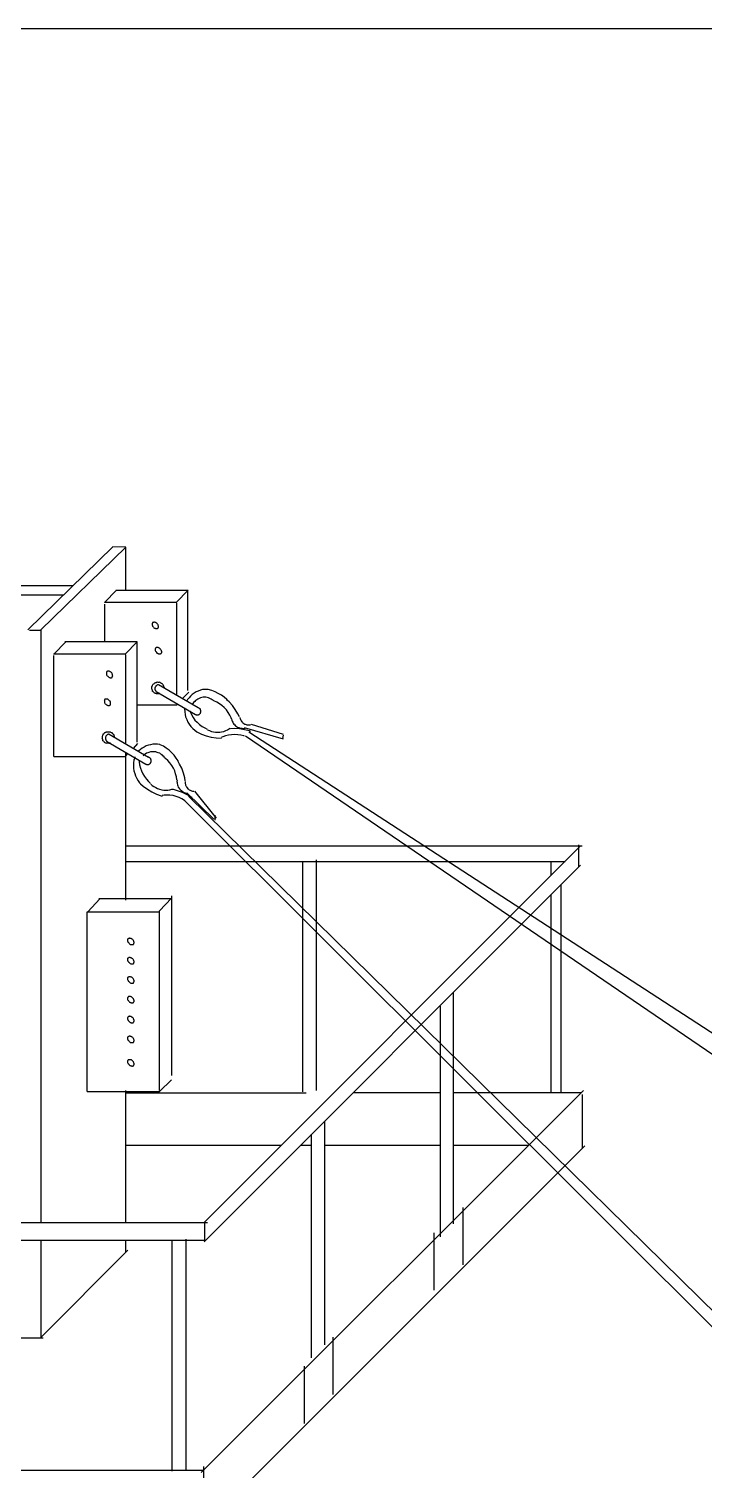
# Model space of a CAD drawing. Header units: metres. Extents: x 0 to 420, y 0 to 297.
# Drawn here: x 222.6 to 246.4, y 246.2 to 297 of the extents above; entities that cross this region are included whole.
import ezdxf

# ---------------------------------------------------------------- set-up
doc = ezdxf.new("R2010")
doc.units = ezdxf.units.M

msp = doc.modelspace()

# ---------------------------------------------------------------- linework, layer by layer
for p, q in [((420, 296.97), (0, 296.97)), ((225.54, 278.73), (222.55, 275.81)), ((225.99, 278.72), (223, 275.81)), ((225.99, 278.72), (225.54, 278.73)), ((225.99, 277.2), (225.99, 278.72)), ((224.13, 277.36), (219.47, 277.36)), ((225.25, 276.77), (225.67, 277.2)), ((225.64, 277.2), (228.19, 277.2)), ((227.77, 276.77), (228.19, 277.2)), ((228.18, 273.67), (228.18, 277.2)), ((223.8, 277.03), (219.08, 277.03)), ((225.25, 276.78), (227.79, 276.78)), ((225.26, 275.39), (225.26, 276.71)), ((227.79, 273.5), (227.79, 276.74)), ((222.6, 275.8), (223.01, 275.8)), ((223.01, 254.94), (223.01, 275.8)), ((223.46, 274.95), (223.88, 275.38)), ((223.85, 275.39), (226.4, 275.39)), ((225.97, 274.95), (226.39, 275.38)), ((226.39, 271.85), (226.39, 275.38)), ((223.45, 274.96), (226, 274.96)), ((223.46, 271.35), (223.46, 274.9)), ((226, 271.79), (226, 274.93)), ((227.06, 273.64), (228.45, 272.82)), ((227.15, 273.88), (228.54, 273.07)), ((227.99, 273.39), (228.21, 273.61)), ((225.99, 271.79), (225.99, 273.16)), ((226.39, 273.16), (227.8, 273.16)), ((227.79, 273.2), (227.79, 273.21)), ((227.79, 273.19), (227.8, 273.2)), ((225.41, 272.13), (226.79, 271.32)), ((231.55, 271.96), (230.17, 272.35)), ((230.21, 272.07), (286.42, 233.74)), ((230.33, 272.22), (287.05, 235.33)), ((230.41, 272.48), (231.53, 272.13)), ((231.54, 272.1), (231.51, 271.98)), ((225.32, 271.89), (226.7, 271.08)), ((226.26, 271.63), (226.42, 271.8)), ((223.46, 271.35), (226.01, 271.35)), ((225.99, 266.29), (225.99, 271.5)), ((226, 271.38), (226, 271.49)), ((226, 271.37), (226.07, 271.45)), ((229.1, 269.14), (228.14, 270.07)), ((228.41, 270.13), (229.18, 269.18)), ((228.07, 269.78), (334.18, 163.92)), ((228.2, 269.95), (335.2, 164.85)), ((229.13, 269.28), (229.13, 269.1)), ((225.99, 268.2), (242.06, 268.2)), ((228.75, 254.94), (242.01, 268.2)), ((241.95, 267.46), (241.95, 268.23)), ((225.99, 267.65), (241.46, 267.65)), ((228.75, 254.26), (242.01, 267.52)), ((232.23, 259.54), (232.23, 267.66)), ((232.71, 259.58), (232.71, 267.71)), ((240.97, 267.17), (240.97, 267.65)), ((240.97, 259.51), (240.97, 266.48)), ((241.32, 259.51), (241.32, 266.84)), ((224.66, 265.88), (225.08, 266.33)), ((225.04, 266.34), (227.59, 266.34)), ((227.18, 265.91), (227.6, 266.36)), ((227.61, 260.11), (227.61, 266.44)), ((224.64, 259.55), (224.64, 265.88)), ((224.64, 265.88), (227.18, 265.88)), ((227.18, 259.58), (227.18, 265.91)), ((237.53, 254.89), (237.53, 263.02)), ((237.07, 254.43), (237.07, 262.55)), ((227.18, 259.55), (227.6, 259.96)), ((224.64, 259.55), (227.18, 259.55)), ((225.99, 254.94), (225.99, 259.58)), ((225.99, 259.5), (232.35, 259.5)), ((228.65, 246.13), (242.11, 259.59)), ((234, 259.51), (237.07, 259.51)), ((237.53, 259.51), (242.02, 259.51)), ((242.08, 257.55), (242.08, 259.44)), ((233, 250.63), (233, 258.51)), ((232.53, 250.17), (232.53, 258.05)), ((225.99, 257.66), (231.47, 257.66)), ((228.7, 244.18), (242.16, 257.64)), ((232.15, 257.66), (232.53, 257.66)), ((233, 257.66), (237.07, 257.66)), ((237.53, 257.66), (240.18, 257.66)), ((237.86, 255.46), (237.86, 253.44)), ((201.72, 254.94), (228.87, 254.94)), ((228.77, 254.95), (228.77, 254.29)), ((201.59, 254.31), (228.74, 254.31)), ((223.01, 250.87), (223.01, 254.31)), ((225.99, 253.88), (225.99, 254.31)), ((227.63, 246.18), (227.63, 254.31)), ((228.12, 246.22), (228.12, 254.35)), ((236.84, 254.57), (236.84, 252.55)), ((222.99, 250.87), (226.07, 253.96)), ((220.1, 250.87), (223.09, 250.87)), ((233.29, 250.9), (233.29, 248.88)), ((232.27, 249.88), (232.27, 247.86)), ((201.64, 246.22), (228.74, 246.22)), ((228.74, 244.2), (228.74, 246.35))]:
    msp.add_line(p, q)
for points in [[(226.94, 276.06), (226.93, 276.05), (226.93, 276.05), (226.93, 276.04), (226.92, 276.04), (226.92, 276.03), (226.92, 276.03)], [(226.92, 276.03), (226.92, 276.02), (226.92, 276.01), (226.92, 276), (226.92, 275.99), (226.92, 275.98)], [(226.92, 275.98), (226.92, 275.97), (226.93, 275.96), (226.94, 275.94), (226.94, 275.94)], [(226.97, 276.07), (226.96, 276.07), (226.96, 276.07), (226.95, 276.07), (226.95, 276.07), (226.94, 276.06), (226.94, 276.06)], [(226.94, 275.94), (226.94, 275.93), (226.96, 275.91), (226.97, 275.9)], [(227.01, 276.07), (227.01, 276.07), (227, 276.08), (226.99, 276.08), (226.98, 276.08), (226.97, 276.07), (226.97, 276.07)], [(226.97, 275.9), (226.98, 275.88), (227, 275.87), (227.01, 275.87)], [(227.05, 276.06), (227.05, 276.06), (227.04, 276.07), (227.03, 276.07), (227.01, 276.08), (227.01, 276.08)], [(227.01, 275.87), (227.02, 275.86), (227.03, 275.86), (227.04, 275.85), (227.05, 275.85), (227.06, 275.85)], [(227.1, 276.03), (227.08, 276.04), (227.07, 276.05), (227.05, 276.06)], [(227.06, 275.85), (227.06, 275.85), (227.07, 275.85), (227.08, 275.85), (227.09, 275.85), (227.1, 275.85), (227.1, 275.85)], [(227.13, 275.98), (227.12, 276), (227.11, 276.01), (227.1, 276.03)], [(227.1, 275.85), (227.1, 275.85), (227.11, 275.85), (227.11, 275.86), (227.12, 275.86), (227.12, 275.86), (227.13, 275.87)], [(227.15, 275.94), (227.14, 275.96), (227.14, 275.97), (227.13, 275.98), (227.13, 275.98)], [(227.13, 275.87), (227.13, 275.87), (227.14, 275.88), (227.14, 275.88), (227.14, 275.89), (227.14, 275.89), (227.15, 275.9)], [(227.15, 275.9), (227.15, 275.9), (227.15, 275.91), (227.15, 275.92), (227.15, 275.93), (227.15, 275.94)], [(227.05, 275.17), (227.04, 275.16), (227.04, 275.16), (227.04, 275.15), (227.03, 275.14), (227.03, 275.14), (227.03, 275.14)], [(227.03, 275.14), (227.03, 275.13), (227.03, 275.12), (227.03, 275.11), (227.03, 275.1), (227.03, 275.09)], [(227.08, 275.18), (227.07, 275.18), (227.07, 275.18), (227.06, 275.18), (227.06, 275.17), (227.05, 275.17), (227.05, 275.17)], [(227.12, 275.18), (227.12, 275.18), (227.11, 275.18), (227.1, 275.18), (227.09, 275.18), (227.08, 275.18), (227.08, 275.18)], [(227.16, 275.17), (227.16, 275.17), (227.15, 275.17), (227.14, 275.18), (227.12, 275.18), (227.12, 275.18)], [(227.21, 275.13), (227.19, 275.15), (227.18, 275.16), (227.16, 275.17)], [(227.24, 275.09), (227.23, 275.1), (227.22, 275.12), (227.21, 275.13)], [(227.03, 275.09), (227.03, 275.08), (227.04, 275.06), (227.04, 275.05), (227.05, 275.05)], [(227.05, 275.05), (227.05, 275.04), (227.07, 275.02), (227.08, 275.01)], [(227.08, 275.01), (227.09, 274.99), (227.11, 274.98), (227.12, 274.97)], [(227.12, 274.97), (227.12, 274.97), (227.14, 274.97), (227.15, 274.96), (227.16, 274.96), (227.16, 274.96)], [(227.16, 274.96), (227.17, 274.96), (227.18, 274.96), (227.19, 274.96), (227.2, 274.96), (227.21, 274.96), (227.21, 274.96)], [(227.21, 274.96), (227.21, 274.96), (227.22, 274.96), (227.22, 274.96), (227.23, 274.97), (227.23, 274.97), (227.24, 274.97)], [(227.26, 275.05), (227.25, 275.06), (227.25, 275.08), (227.24, 275.09), (227.24, 275.09)], [(227.24, 274.97), (227.24, 274.98), (227.25, 274.98), (227.25, 274.99), (227.25, 275), (227.25, 275), (227.25, 275)], [(227.25, 275), (227.26, 275.01), (227.26, 275.02), (227.26, 275.03), (227.26, 275.04), (227.26, 275.05)], [(225.33, 274.33), (225.32, 274.33), (225.32, 274.32), (225.31, 274.32), (225.31, 274.31), (225.31, 274.31), (225.31, 274.3)], [(225.31, 274.3), (225.31, 274.3), (225.31, 274.29), (225.31, 274.28), (225.31, 274.27), (225.31, 274.26)], [(225.31, 274.26), (225.31, 274.24), (225.32, 274.23), (225.32, 274.22), (225.32, 274.22)], [(225.32, 274.22), (225.33, 274.2), (225.34, 274.19), (225.36, 274.17)], [(225.36, 274.35), (225.35, 274.35), (225.35, 274.35), (225.34, 274.34), (225.34, 274.34), (225.33, 274.34), (225.33, 274.33)], [(225.4, 274.35), (225.4, 274.35), (225.39, 274.35), (225.38, 274.35), (225.37, 274.35), (225.36, 274.35), (225.36, 274.35)], [(225.36, 274.17), (225.37, 274.16), (225.39, 274.15), (225.4, 274.14)], [(225.44, 274.33), (225.44, 274.33), (225.43, 274.34), (225.41, 274.35), (225.4, 274.35), (225.4, 274.35)], [(225.4, 274.14), (225.4, 274.14), (225.41, 274.13), (225.43, 274.13), (225.44, 274.12), (225.44, 274.12)], [(225.49, 274.3), (225.47, 274.31), (225.45, 274.33), (225.44, 274.33)], [(225.44, 274.12), (225.44, 274.12), (225.45, 274.12), (225.46, 274.12), (225.47, 274.12), (225.48, 274.12), (225.49, 274.12)], [(225.52, 274.26), (225.51, 274.27), (225.5, 274.29), (225.49, 274.3)], [(225.49, 274.12), (225.49, 274.13), (225.5, 274.13), (225.5, 274.13), (225.51, 274.13), (225.51, 274.14), (225.52, 274.14)], [(225.53, 274.21), (225.53, 274.23), (225.53, 274.24), (225.52, 274.25), (225.52, 274.26)], [(225.52, 274.14), (225.52, 274.15), (225.52, 274.15), (225.53, 274.16), (225.53, 274.16), (225.53, 274.17), (225.53, 274.17)], [(225.53, 274.17), (225.53, 274.17), (225.53, 274.18), (225.54, 274.19), (225.53, 274.2), (225.53, 274.21)], [(226.91, 273.81), (226.92, 273.82), (226.93, 273.84), (226.94, 273.86), (226.95, 273.88), (226.95, 273.88)], [(226.91, 273.72), (226.91, 273.74), (226.91, 273.76), (226.91, 273.78), (226.91, 273.8), (226.91, 273.81)], [(226.93, 273.65), (226.93, 273.66), (226.93, 273.68), (226.92, 273.7), (226.91, 273.72), (226.91, 273.72)], [(226.99, 273.59), (226.98, 273.6), (226.97, 273.61), (226.96, 273.63), (226.94, 273.64), (226.93, 273.65)], [(226.95, 273.88), (226.96, 273.89), (226.98, 273.9), (227, 273.92), (227.01, 273.93), (227.02, 273.94)], [(227.06, 273.55), (227.06, 273.56), (227.04, 273.57), (227.02, 273.58), (227, 273.58), (226.99, 273.59)], [(227.02, 273.94), (227.03, 273.94), (227.05, 273.95), (227.07, 273.95), (227.09, 273.96), (227.1, 273.97)], [(227.15, 273.88), (227.15, 273.88), (227.14, 273.87), (227.12, 273.87), (227.11, 273.87), (227.1, 273.86), (227.08, 273.85), (227.07, 273.85), (227.06, 273.84), (227.05, 273.83), (227.05, 273.81), (227.04, 273.8), (227.03, 273.79), (227.03, 273.78), (227.02, 273.76), (227.02, 273.75), (227.02, 273.74), (227.02, 273.72), (227.02, 273.71), (227.03, 273.69), (227.03, 273.68), (227.04, 273.67), (227.05, 273.66), (227.05, 273.64), (227.06, 273.64)], [(227.1, 273.97), (227.12, 273.96), (227.14, 273.96), (227.16, 273.96), (227.18, 273.97)], [(227.18, 273.96), (227.19, 273.96), (227.21, 273.95), (227.22, 273.94), (227.24, 273.93), (227.26, 273.93)], [(227.26, 273.93), (227.26, 273.92), (227.27, 273.9), (227.29, 273.89), (227.3, 273.87), (227.31, 273.87)], [(227.31, 273.87), (227.31, 273.85), (227.32, 273.83), (227.32, 273.81), (227.33, 273.8), (227.34, 273.79)], [(227.34, 273.79), (227.34, 273.77), (227.34, 273.77)], [(228.78, 273.71), (228.7, 273.7), (228.62, 273.68), (228.54, 273.65), (228.47, 273.62), (228.4, 273.58), (228.33, 273.53), (228.27, 273.47), (228.22, 273.41), (228.17, 273.35), (228.13, 273.28), (228.13, 273.28)], [(229.58, 273.32), (229.55, 273.35), (229.46, 273.43), (229.36, 273.51), (229.25, 273.57), (229.14, 273.62), (229.02, 273.67), (228.9, 273.7), (228.78, 273.71)], [(225.24, 273.32), (225.24, 273.32), (225.24, 273.31), (225.23, 273.3), (225.24, 273.29), (225.24, 273.28)], [(225.25, 273.35), (225.25, 273.34), (225.25, 273.34), (225.24, 273.33), (225.24, 273.33), (225.24, 273.32), (225.24, 273.32)], [(225.24, 273.28), (225.24, 273.26), (225.25, 273.25), (225.25, 273.24), (225.25, 273.23)], [(225.28, 273.37), (225.28, 273.36), (225.27, 273.36), (225.27, 273.36), (225.26, 273.36), (225.26, 273.35), (225.25, 273.35)], [(225.25, 273.23), (225.26, 273.22), (225.27, 273.2), (225.29, 273.19)], [(225.33, 273.37), (225.33, 273.37), (225.32, 273.37), (225.31, 273.37), (225.3, 273.37), (225.29, 273.37), (225.28, 273.37)], [(225.29, 273.19), (225.3, 273.18), (225.32, 273.16), (225.33, 273.16)], [(225.37, 273.35), (225.37, 273.35), (225.36, 273.36), (225.34, 273.36), (225.33, 273.37), (225.33, 273.37)], [(225.33, 273.16), (225.33, 273.16), (225.34, 273.15), (225.36, 273.14), (225.37, 273.14), (225.37, 273.14)], [(225.41, 273.32), (225.4, 273.33), (225.38, 273.34), (225.37, 273.35)], [(225.37, 273.14), (225.37, 273.14), (225.38, 273.14), (225.39, 273.14), (225.4, 273.14), (225.41, 273.14), (225.42, 273.14)], [(225.45, 273.27), (225.44, 273.29), (225.43, 273.3), (225.41, 273.32)], [(225.41, 273.14), (225.42, 273.14), (225.42, 273.14), (225.43, 273.15), (225.44, 273.15), (225.44, 273.15), (225.44, 273.16)], [(225.44, 273.16), (225.45, 273.16), (225.45, 273.17), (225.46, 273.17), (225.46, 273.18), (225.46, 273.18), (225.46, 273.19)], [(225.46, 273.23), (225.46, 273.25), (225.45, 273.26), (225.45, 273.27), (225.45, 273.27)], [(225.46, 273.19), (225.46, 273.19), (225.46, 273.2), (225.46, 273.21), (225.46, 273.22), (225.46, 273.23)], [(227.15, 273.55), (227.13, 273.55), (227.11, 273.55), (227.08, 273.55), (227.06, 273.55)], [(227.19, 273.56), (227.18, 273.56), (227.16, 273.55), (227.15, 273.55)], [(229.08, 273.32), (229.04, 273.34), (229, 273.37), (228.95, 273.39), (228.91, 273.41), (228.86, 273.42), (228.81, 273.43), (228.77, 273.43), (228.72, 273.43), (228.67, 273.42), (228.62, 273.41), (228.58, 273.39), (228.53, 273.37), (228.49, 273.34), (228.45, 273.32), (228.42, 273.28), (228.38, 273.25), (228.36, 273.21), (228.34, 273.18)], [(228.45, 272.82), (228.45, 272.82), (228.46, 272.82), (228.47, 272.81), (228.48, 272.81), (228.5, 272.81), (228.51, 272.81), (228.52, 272.81), (228.53, 272.81), (228.55, 272.81), (228.56, 272.82), (228.57, 272.82), (228.58, 272.83), (228.59, 272.84), (228.6, 272.85), (228.61, 272.86), (228.62, 272.87), (228.62, 272.88), (228.63, 272.89), (228.63, 272.9), (228.64, 272.91), (228.64, 272.93), (228.64, 272.94), (228.64, 272.95), (228.64, 272.96), (228.63, 272.98), (228.63, 272.99), (228.62, 273), (228.62, 273.01), (228.61, 273.02), (228.6, 273.03), (228.59, 273.04), (228.58, 273.05), (228.57, 273.05), (228.56, 273.06), (228.55, 273.06), (228.54, 273.07)], [(229.72, 272.67), (229.7, 272.71), (229.66, 272.8), (229.6, 272.9), (229.54, 272.99), (229.46, 273.07), (229.38, 273.14), (229.29, 273.2), (229.2, 273.26), (229.1, 273.31), (229.08, 273.32)], [(230, 272.74), (229.94, 272.85), (229.85, 273), (229.75, 273.14), (229.63, 273.27), (229.58, 273.32)], [(228.06, 273.06), (228.06, 273.02), (228.07, 272.92), (228.08, 272.83), (228.1, 272.74), (228.14, 272.65), (228.18, 272.56), (228.23, 272.48), (228.28, 272.4), (228.35, 272.33), (228.42, 272.27), (228.49, 272.21), (228.52, 272.2)], [(228.24, 272.97), (228.26, 272.92), (228.31, 272.82), (228.37, 272.72), (228.43, 272.63), (228.51, 272.55), (228.59, 272.47), (228.68, 272.4), (228.78, 272.35), (228.86, 272.31)], [(229.72, 272.67), (229.73, 272.63), (229.74, 272.59), (229.76, 272.55), (229.78, 272.52), (229.8, 272.49), (229.83, 272.46), (229.86, 272.43), (229.89, 272.4), (229.93, 272.38), (229.97, 272.37), (230, 272.35), (230.04, 272.34), (230.08, 272.34), (230.12, 272.33), (230.17, 272.34), (230.2, 272.34)], [(230.01, 272.72), (230.01, 272.71), (230.02, 272.68), (230.03, 272.65), (230.04, 272.62), (230.06, 272.6), (230.08, 272.57), (230.1, 272.55), (230.12, 272.53), (230.15, 272.51), (230.17, 272.49), (230.2, 272.48), (230.23, 272.47), (230.26, 272.46), (230.29, 272.46), (230.32, 272.46), (230.35, 272.46), (230.38, 272.46), (230.39, 272.47)], [(225.16, 271.98), (225.17, 272), (225.17, 272.02), (225.17, 272.04), (225.17, 272.06), (225.17, 272.06)], [(225.17, 272.06), (225.18, 272.08), (225.19, 272.1), (225.2, 272.12), (225.2, 272.14), (225.21, 272.14)], [(225.21, 272.14), (225.22, 272.15), (225.23, 272.16), (225.25, 272.18), (225.27, 272.19), (225.27, 272.2)], [(225.27, 272.2), (225.28, 272.2), (225.3, 272.2), (225.32, 272.21), (225.34, 272.22), (225.35, 272.22)], [(225.41, 272.13), (225.4, 272.13), (225.39, 272.13), (225.38, 272.13), (225.36, 272.12), (225.35, 272.12), (225.34, 272.11), (225.33, 272.1), (225.32, 272.09), (225.31, 272.08), (225.3, 272.07), (225.29, 272.06), (225.29, 272.05), (225.28, 272.03), (225.28, 272.02), (225.28, 272.01), (225.28, 271.99), (225.28, 271.98), (225.28, 271.96), (225.28, 271.95), (225.29, 271.94), (225.29, 271.92), (225.3, 271.91), (225.31, 271.9), (225.32, 271.89)], [(225.35, 272.22), (225.37, 272.22), (225.39, 272.22), (225.41, 272.22), (225.43, 272.22)], [(225.43, 272.22), (225.44, 272.21), (225.46, 272.2), (225.48, 272.19), (225.5, 272.19), (225.51, 272.18)], [(225.51, 272.18), (225.52, 272.17), (225.53, 272.16), (225.54, 272.14), (225.56, 272.13), (225.56, 272.12)], [(225.56, 272.12), (225.57, 272.11), (225.57, 272.09), (225.58, 272.07), (225.59, 272.05), (225.59, 272.05)], [(225.59, 272.05), (225.59, 272.03), (225.59, 272.02)], [(228.52, 272.2), (228.66, 272.13), (228.83, 272.07), (229, 272.03), (229.18, 272), (229.36, 271.99), (229.37, 271.99)], [(228.87, 272.29), (228.94, 272.26), (229.01, 272.23), (229.08, 272.21), (229.15, 272.2), (229.23, 272.2), (229.3, 272.2), (229.37, 272.21), (229.45, 272.23), (229.52, 272.26), (229.58, 272.29), (229.65, 272.33), (229.67, 272.34)], [(230.18, 272.06), (230.15, 272.07), (230.04, 272.1), (229.94, 272.11), (229.83, 272.12), (229.72, 272.11), (229.61, 272.1), (229.51, 272.07), (229.41, 272.04), (229.35, 272.01)], [(230.4, 272.23), (230.35, 272.25), (230.17, 272.29), (230, 272.32), (229.82, 272.33), (229.68, 272.32)], [(225.19, 271.9), (225.19, 271.92), (225.18, 271.94), (225.17, 271.96), (225.17, 271.97), (225.16, 271.98)], [(225.24, 271.84), (225.24, 271.85), (225.22, 271.87), (225.21, 271.88), (225.2, 271.9), (225.19, 271.9)], [(225.32, 271.81), (225.31, 271.81), (225.29, 271.82), (225.27, 271.83), (225.25, 271.84), (225.24, 271.84)], [(225.4, 271.8), (225.38, 271.81), (225.36, 271.81), (225.34, 271.81), (225.32, 271.8)], [(225.45, 271.81), (225.44, 271.81), (225.42, 271.81), (225.4, 271.8)], [(227.19, 271.77), (227.11, 271.78), (227.03, 271.78), (226.95, 271.78), (226.87, 271.76), (226.79, 271.74), (226.71, 271.72), (226.64, 271.68), (226.57, 271.64), (226.51, 271.59), (226.45, 271.54), (226.43, 271.53)], [(227.84, 271.17), (227.84, 271.19), (227.77, 271.29), (227.7, 271.39), (227.61, 271.48), (227.52, 271.57), (227.42, 271.64), (227.32, 271.71), (227.2, 271.76), (227.19, 271.77)], [(226.31, 271.33), (226.31, 271.31), (226.28, 271.22), (226.27, 271.12), (226.27, 271.03), (226.27, 270.93), (226.28, 270.84), (226.31, 270.75), (226.34, 270.66), (226.38, 270.57), (226.43, 270.49), (226.48, 270.42), (226.51, 270.38)], [(226.46, 271.2), (226.46, 271.16), (226.48, 271.05), (226.51, 270.94), (226.55, 270.84), (226.59, 270.73), (226.65, 270.64), (226.72, 270.55), (226.79, 270.46), (226.87, 270.39)], [(227.36, 271.3), (227.34, 271.33), (227.3, 271.37), (227.27, 271.4), (227.23, 271.43), (227.19, 271.46), (227.14, 271.48), (227.1, 271.49), (227.05, 271.51), (227, 271.51), (226.96, 271.51), (226.91, 271.51), (226.86, 271.51), (226.81, 271.49), (226.77, 271.48), (226.72, 271.46), (226.68, 271.43), (226.64, 271.4), (226.61, 271.37)], [(226.7, 271.08), (226.7, 271.08), (226.71, 271.08), (226.72, 271.07), (226.74, 271.07), (226.75, 271.07), (226.76, 271.07), (226.78, 271.07), (226.79, 271.07), (226.8, 271.07), (226.81, 271.08), (226.82, 271.08), (226.83, 271.09), (226.84, 271.09), (226.85, 271.1), (226.86, 271.11), (226.87, 271.12), (226.88, 271.13), (226.88, 271.15), (226.89, 271.16), (226.89, 271.17), (226.89, 271.18), (226.89, 271.2), (226.89, 271.21), (226.89, 271.22), (226.89, 271.23), (226.88, 271.24), (226.88, 271.26), (226.87, 271.27), (226.86, 271.28), (226.85, 271.29), (226.84, 271.3), (226.83, 271.3), (226.82, 271.31), (226.81, 271.32), (226.8, 271.32), (226.79, 271.32)], [(227.8, 270.51), (227.79, 270.53), (227.78, 270.63), (227.75, 270.74), (227.72, 270.84), (227.67, 270.94), (227.61, 271.03), (227.55, 271.12), (227.47, 271.2), (227.39, 271.28), (227.36, 271.3)], [(228.09, 270.49), (228.07, 270.59), (228.03, 270.76), (227.97, 270.93), (227.89, 271.08), (227.84, 271.17)], [(226.51, 270.38), (226.61, 270.3), (226.76, 270.19), (226.91, 270.1), (227.07, 270.02), (227.24, 269.96), (227.27, 269.95)], [(226.88, 270.37), (226.92, 270.33), (226.98, 270.29), (227.05, 270.25), (227.11, 270.22), (227.18, 270.19), (227.26, 270.17), (227.33, 270.16), (227.4, 270.16), (227.48, 270.16), (227.55, 270.17), (227.62, 270.19), (227.66, 270.2)], [(228.33, 269.9), (228.31, 269.91), (228.15, 270), (227.99, 270.08), (227.82, 270.14), (227.67, 270.18)], [(227.8, 270.51), (227.79, 270.47), (227.8, 270.43), (227.8, 270.39), (227.81, 270.35), (227.83, 270.31), (227.84, 270.27), (227.86, 270.24), (227.89, 270.21), (227.92, 270.17), (227.95, 270.15), (227.98, 270.12), (228.01, 270.1), (228.05, 270.08), (228.09, 270.07), (228.13, 270.06), (228.17, 270.05), (228.17, 270.05)], [(228.09, 270.47), (228.09, 270.46), (228.09, 270.43), (228.09, 270.4), (228.1, 270.37), (228.1, 270.34), (228.11, 270.31), (228.13, 270.29), (228.14, 270.26), (228.16, 270.24), (228.18, 270.21), (228.2, 270.19), (228.23, 270.17), (228.26, 270.16), (228.28, 270.15), (228.31, 270.14), (228.34, 270.13), (228.37, 270.12), (228.39, 270.12)], [(228.08, 269.79), (228.06, 269.8), (227.97, 269.86), (227.87, 269.9), (227.77, 269.94), (227.66, 269.97), (227.55, 269.98), (227.45, 269.99), (227.34, 269.98), (227.27, 269.97)], [(226.15, 264.94), (226.15, 264.94), (226.14, 264.95), (226.13, 264.95), (226.12, 264.95), (226.11, 264.94), (226.11, 264.94)], [(226.08, 264.93), (226.07, 264.92), (226.07, 264.92), (226.07, 264.91), (226.06, 264.91), (226.06, 264.9), (226.06, 264.9)], [(226.06, 264.9), (226.06, 264.89), (226.06, 264.88), (226.06, 264.87), (226.06, 264.86), (226.06, 264.85)], [(226.06, 264.85), (226.06, 264.84), (226.07, 264.83), (226.07, 264.81), (226.08, 264.81)], [(226.11, 264.94), (226.1, 264.94), (226.1, 264.94), (226.09, 264.94), (226.09, 264.94), (226.08, 264.93), (226.08, 264.93)], [(226.08, 264.81), (226.08, 264.8), (226.1, 264.78), (226.11, 264.77)], [(226.11, 264.77), (226.12, 264.75), (226.14, 264.74), (226.15, 264.74)], [(226.19, 264.93), (226.19, 264.93), (226.18, 264.94), (226.16, 264.94), (226.15, 264.94), (226.15, 264.94)], [(226.15, 264.74), (226.15, 264.73), (226.17, 264.73), (226.18, 264.72), (226.19, 264.72), (226.19, 264.72)], [(226.24, 264.9), (226.22, 264.91), (226.21, 264.92), (226.19, 264.93)], [(226.19, 264.72), (226.2, 264.72), (226.21, 264.72), (226.22, 264.72), (226.23, 264.72), (226.24, 264.72), (226.24, 264.72)], [(226.27, 264.85), (226.26, 264.87), (226.25, 264.88), (226.24, 264.9)], [(226.24, 264.72), (226.24, 264.72), (226.25, 264.72), (226.25, 264.73), (226.26, 264.73), (226.26, 264.73), (226.27, 264.74)], [(226.29, 264.81), (226.28, 264.82), (226.28, 264.84), (226.27, 264.85), (226.27, 264.85)], [(226.27, 264.74), (226.27, 264.74), (226.28, 264.75), (226.28, 264.75), (226.28, 264.76), (226.28, 264.76), (226.28, 264.77)], [(226.28, 264.77), (226.29, 264.77), (226.29, 264.78), (226.29, 264.79), (226.29, 264.8), (226.29, 264.81)], [(226.08, 264.25), (226.07, 264.25), (226.07, 264.24), (226.07, 264.24), (226.06, 264.23), (226.06, 264.22), (226.06, 264.22)], [(226.06, 264.22), (226.06, 264.22), (226.06, 264.21), (226.06, 264.2), (226.06, 264.19), (226.06, 264.18)], [(226.06, 264.18), (226.06, 264.16), (226.07, 264.15), (226.07, 264.14), (226.08, 264.13)], [(226.11, 264.27), (226.1, 264.27), (226.1, 264.26), (226.09, 264.26), (226.09, 264.26), (226.08, 264.25), (226.08, 264.25)], [(226.08, 264.13), (226.08, 264.12), (226.1, 264.11), (226.11, 264.09)], [(226.15, 264.27), (226.15, 264.27), (226.14, 264.27), (226.13, 264.27), (226.12, 264.27), (226.11, 264.27), (226.11, 264.27)], [(226.11, 264.09), (226.12, 264.08), (226.14, 264.07), (226.15, 264.06)], [(226.19, 264.25), (226.19, 264.25), (226.18, 264.26), (226.16, 264.26), (226.15, 264.27), (226.15, 264.27)], [(226.15, 264.06), (226.15, 264.06), (226.17, 264.05), (226.18, 264.05), (226.19, 264.04), (226.19, 264.04)], [(226.24, 264.22), (226.22, 264.23), (226.21, 264.24), (226.19, 264.25)], [(226.19, 264.04), (226.2, 264.04), (226.21, 264.04), (226.22, 264.04), (226.23, 264.04), (226.24, 264.04), (226.24, 264.04)], [(226.27, 264.18), (226.26, 264.19), (226.25, 264.2), (226.24, 264.22)], [(226.24, 264.04), (226.24, 264.04), (226.25, 264.05), (226.25, 264.05), (226.26, 264.05), (226.26, 264.06), (226.27, 264.06)], [(226.29, 264.13), (226.28, 264.15), (226.28, 264.16), (226.27, 264.17), (226.27, 264.18)], [(226.27, 264.06), (226.27, 264.06), (226.28, 264.07), (226.28, 264.07), (226.28, 264.08), (226.28, 264.09), (226.28, 264.09)], [(226.28, 264.09), (226.29, 264.09), (226.29, 264.1), (226.29, 264.11), (226.29, 264.12), (226.29, 264.13)], [(226.08, 263.57), (226.07, 263.57), (226.07, 263.56), (226.07, 263.56), (226.06, 263.55), (226.06, 263.55), (226.06, 263.54)], [(226.06, 263.54), (226.06, 263.54), (226.06, 263.53), (226.06, 263.52), (226.06, 263.51), (226.06, 263.5)], [(226.06, 263.5), (226.06, 263.49), (226.07, 263.47), (226.07, 263.46), (226.08, 263.46)], [(226.11, 263.59), (226.1, 263.59), (226.1, 263.59), (226.09, 263.58), (226.09, 263.58), (226.08, 263.58), (226.08, 263.57)], [(226.08, 263.46), (226.08, 263.44), (226.1, 263.43), (226.11, 263.41)], [(226.15, 263.59), (226.15, 263.59), (226.14, 263.59), (226.13, 263.59), (226.12, 263.59), (226.11, 263.59), (226.11, 263.59)], [(226.19, 263.57), (226.19, 263.58), (226.18, 263.58), (226.16, 263.59), (226.15, 263.59), (226.15, 263.59)], [(226.24, 263.54), (226.22, 263.56), (226.21, 263.57), (226.19, 263.57)], [(226.27, 263.5), (226.26, 263.51), (226.25, 263.53), (226.24, 263.54)], [(226.29, 263.46), (226.28, 263.47), (226.28, 263.48), (226.27, 263.5), (226.27, 263.5)], [(226.28, 263.41), (226.29, 263.42), (226.29, 263.43), (226.29, 263.44), (226.29, 263.45), (226.29, 263.46)], [(226.11, 263.41), (226.12, 263.4), (226.14, 263.39), (226.15, 263.38)], [(226.15, 263.38), (226.15, 263.38), (226.17, 263.37), (226.18, 263.37), (226.19, 263.37), (226.19, 263.37)], [(226.19, 263.37), (226.2, 263.37), (226.21, 263.36), (226.22, 263.36), (226.23, 263.36), (226.24, 263.37), (226.24, 263.37)], [(226.24, 263.37), (226.24, 263.37), (226.25, 263.37), (226.25, 263.37), (226.26, 263.37), (226.26, 263.38), (226.27, 263.38)], [(226.27, 263.38), (226.27, 263.39), (226.28, 263.39), (226.28, 263.4), (226.28, 263.4), (226.28, 263.41), (226.28, 263.41)], [(226.08, 262.87), (226.07, 262.87), (226.07, 262.87), (226.07, 262.86), (226.06, 262.85), (226.06, 262.85), (226.06, 262.85)], [(226.06, 262.85), (226.06, 262.84), (226.06, 262.83), (226.06, 262.82), (226.06, 262.81), (226.06, 262.8)], [(226.06, 262.8), (226.06, 262.79), (226.07, 262.77), (226.07, 262.76), (226.08, 262.76)], [(226.11, 262.89), (226.1, 262.89), (226.1, 262.89), (226.09, 262.89), (226.09, 262.88), (226.08, 262.88), (226.08, 262.87)], [(226.08, 262.76), (226.08, 262.75), (226.1, 262.73), (226.11, 262.72)], [(226.15, 262.89), (226.15, 262.89), (226.14, 262.89), (226.13, 262.89), (226.12, 262.89), (226.11, 262.89), (226.11, 262.89)], [(226.11, 262.72), (226.12, 262.7), (226.14, 262.69), (226.15, 262.68)], [(226.19, 262.88), (226.19, 262.88), (226.18, 262.88), (226.16, 262.89), (226.15, 262.89), (226.15, 262.89)], [(226.15, 262.68), (226.15, 262.68), (226.17, 262.68), (226.18, 262.67), (226.19, 262.67), (226.19, 262.67)], [(226.24, 262.84), (226.22, 262.86), (226.21, 262.87), (226.19, 262.88)], [(226.19, 262.67), (226.2, 262.67), (226.21, 262.67), (226.22, 262.67), (226.23, 262.67), (226.24, 262.67), (226.24, 262.67)], [(226.27, 262.8), (226.26, 262.81), (226.25, 262.83), (226.24, 262.84)], [(226.24, 262.67), (226.24, 262.67), (226.25, 262.67), (226.25, 262.67), (226.26, 262.68), (226.26, 262.68), (226.27, 262.68)], [(226.29, 262.76), (226.28, 262.77), (226.28, 262.79), (226.27, 262.8), (226.27, 262.8)], [(226.27, 262.68), (226.27, 262.69), (226.28, 262.69), (226.28, 262.7), (226.28, 262.7), (226.28, 262.71), (226.28, 262.71)], [(226.28, 262.71), (226.29, 262.72), (226.29, 262.73), (226.29, 262.74), (226.29, 262.75), (226.29, 262.76)], [(226.08, 262.18), (226.07, 262.17), (226.07, 262.17), (226.07, 262.16), (226.06, 262.16), (226.06, 262.15), (226.06, 262.15)], [(226.06, 262.15), (226.06, 262.14), (226.06, 262.13), (226.06, 262.12), (226.06, 262.11), (226.06, 262.1)], [(226.06, 262.1), (226.06, 262.09), (226.07, 262.08), (226.07, 262.06), (226.08, 262.06)], [(226.11, 262.19), (226.1, 262.19), (226.1, 262.19), (226.09, 262.19), (226.09, 262.18), (226.08, 262.18), (226.08, 262.18)], [(226.08, 262.06), (226.08, 262.05), (226.1, 262.03), (226.11, 262.02)], [(226.15, 262.19), (226.15, 262.19), (226.14, 262.2), (226.13, 262.2), (226.12, 262.2), (226.11, 262.19), (226.11, 262.19)], [(226.11, 262.02), (226.12, 262), (226.14, 261.99), (226.15, 261.98)], [(226.19, 262.18), (226.19, 262.18), (226.18, 262.19), (226.16, 262.19), (226.15, 262.19), (226.15, 262.19)], [(226.15, 261.98), (226.15, 261.98), (226.17, 261.98), (226.18, 261.97), (226.19, 261.97), (226.19, 261.97)], [(226.24, 262.15), (226.22, 262.16), (226.21, 262.17), (226.19, 262.18)], [(226.19, 261.97), (226.2, 261.97), (226.21, 261.97), (226.22, 261.97), (226.23, 261.97), (226.24, 261.97), (226.24, 261.97)], [(226.27, 262.1), (226.26, 262.12), (226.25, 262.13), (226.24, 262.15)], [(226.24, 261.97), (226.24, 261.97), (226.25, 261.97), (226.25, 261.98), (226.26, 261.98), (226.26, 261.98), (226.27, 261.99)], [(226.29, 262.06), (226.28, 262.07), (226.28, 262.09), (226.27, 262.1), (226.27, 262.1)], [(226.27, 261.99), (226.27, 261.99), (226.28, 262), (226.28, 262), (226.28, 262.01), (226.28, 262.01), (226.28, 262.02)], [(226.28, 262.02), (226.29, 262.02), (226.29, 262.03), (226.29, 262.04), (226.29, 262.05), (226.29, 262.06)], [(226.08, 261.48), (226.07, 261.47), (226.07, 261.47), (226.07, 261.46), (226.06, 261.46), (226.06, 261.45), (226.06, 261.45)], [(226.06, 261.45), (226.06, 261.44), (226.06, 261.43), (226.06, 261.42), (226.06, 261.41), (226.06, 261.4)], [(226.06, 261.4), (226.06, 261.39), (226.07, 261.38), (226.07, 261.36), (226.08, 261.36)], [(226.11, 261.49), (226.1, 261.49), (226.1, 261.49), (226.09, 261.49), (226.09, 261.49), (226.08, 261.48), (226.08, 261.48)], [(226.15, 261.5), (226.15, 261.5), (226.14, 261.5), (226.13, 261.5), (226.12, 261.5), (226.11, 261.5), (226.11, 261.5)], [(226.19, 261.48), (226.19, 261.48), (226.18, 261.49), (226.16, 261.49), (226.15, 261.5), (226.15, 261.5)], [(226.24, 261.45), (226.22, 261.46), (226.21, 261.47), (226.19, 261.48)], [(226.27, 261.4), (226.26, 261.42), (226.25, 261.43), (226.24, 261.45)], [(226.29, 261.36), (226.28, 261.38), (226.28, 261.39), (226.27, 261.4), (226.27, 261.4)], [(226.08, 261.36), (226.08, 261.35), (226.1, 261.33), (226.11, 261.32)], [(226.11, 261.32), (226.12, 261.31), (226.14, 261.29), (226.15, 261.29)], [(226.15, 261.29), (226.15, 261.28), (226.17, 261.28), (226.18, 261.27), (226.19, 261.27), (226.19, 261.27)], [(226.19, 261.27), (226.2, 261.27), (226.21, 261.27), (226.22, 261.27), (226.23, 261.27), (226.24, 261.27), (226.24, 261.27)], [(226.24, 261.27), (226.24, 261.27), (226.25, 261.27), (226.25, 261.28), (226.26, 261.28), (226.26, 261.28), (226.27, 261.29)], [(226.27, 261.29), (226.27, 261.29), (226.28, 261.3), (226.28, 261.3), (226.28, 261.31), (226.28, 261.31), (226.28, 261.32)], [(226.28, 261.32), (226.29, 261.32), (226.29, 261.33), (226.29, 261.34), (226.29, 261.35), (226.29, 261.36)], [(226.08, 260.65), (226.07, 260.65), (226.07, 260.64), (226.07, 260.64), (226.06, 260.63), (226.06, 260.63), (226.06, 260.62)], [(226.06, 260.62), (226.06, 260.62), (226.06, 260.61), (226.06, 260.6), (226.06, 260.59), (226.06, 260.58)], [(226.06, 260.58), (226.06, 260.57), (226.07, 260.55), (226.07, 260.54), (226.08, 260.54)], [(226.11, 260.67), (226.1, 260.67), (226.1, 260.67), (226.09, 260.66), (226.09, 260.66), (226.08, 260.66), (226.08, 260.65)], [(226.08, 260.54), (226.08, 260.52), (226.1, 260.51), (226.11, 260.49)], [(226.15, 260.67), (226.15, 260.67), (226.14, 260.67), (226.13, 260.67), (226.12, 260.67), (226.11, 260.67), (226.11, 260.67)], [(226.11, 260.49), (226.12, 260.48), (226.14, 260.47), (226.15, 260.46)], [(226.19, 260.65), (226.19, 260.66), (226.18, 260.66), (226.16, 260.67), (226.15, 260.67), (226.15, 260.67)], [(226.15, 260.46), (226.15, 260.46), (226.17, 260.45), (226.18, 260.45), (226.19, 260.45), (226.19, 260.45)], [(226.24, 260.62), (226.22, 260.64), (226.21, 260.65), (226.19, 260.65)], [(226.19, 260.45), (226.2, 260.45), (226.21, 260.44), (226.22, 260.44), (226.23, 260.44), (226.24, 260.45), (226.24, 260.45)], [(226.27, 260.58), (226.26, 260.59), (226.25, 260.61), (226.24, 260.62)], [(226.24, 260.45), (226.24, 260.45), (226.25, 260.45), (226.25, 260.45), (226.26, 260.45), (226.26, 260.46), (226.27, 260.46)], [(226.29, 260.54), (226.28, 260.55), (226.28, 260.56), (226.27, 260.58), (226.27, 260.58)], [(226.27, 260.46), (226.27, 260.47), (226.28, 260.47), (226.28, 260.48), (226.28, 260.48), (226.28, 260.49), (226.28, 260.49)], [(226.28, 260.49), (226.29, 260.5), (226.29, 260.51), (226.29, 260.52), (226.29, 260.53), (226.29, 260.54)]]:
    msp.add_lwpolyline(points)

doc.saveas('drawing.dxf')
